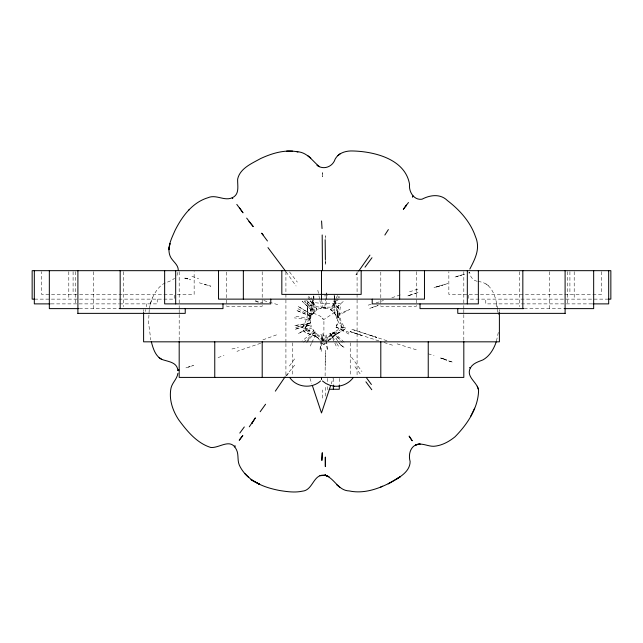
<?xml version="1.0" encoding="UTF-8"?>
<svg xmlns="http://www.w3.org/2000/svg" width="643" height="643" viewBox="0 0 643 643"><rect width="100%" height="100%" fill="white"/><g stroke="black" fill="none" stroke-linecap="round" stroke-linejoin="round"><path stroke-width="0.48" stroke-dasharray="3.21 2.41" d="M311.783 328.034L298.111 333.548L311.333 326.403L310.32 323.525L310.32 319.692L294.301 317.875M295.201 329.256L310.665 325.012L295.483 327.343L310.32 323.525L310.32 319.692M313.792 302.395C310.344 310.481 308.961 319.233 305.771 327.584C311.14 317.658 314.612 306.381 313.8 294.976M325.278 260.23L325.181 265.157L325.326 261.709M322.28 398.13L322.464 389.947M325.229 238.44L325.326 235.78L325.35 238.698M325.117 375.938L325.278 350.58L325.479 366.205M325.205 396.096L325.543 387.343M325.567 340.766L330.381 336.16L342.092 328.718L342.534 327.078L343.659 326.99L345.259 328.059L345.46 327.528C338.74 321.725 339.199 313.012 340.621 305.031L340.026 303.56C329.714 302.676 318.944 304.541 308.793 301.237L307.82 301.76L307.515 303.464L307.772 313.824L307.515 303.464M307.724 308.704C308.238 315.391 306.068 321.653 302.572 327.223C302.62 335.678 314.604 333.082 318.727 338.523M342.446 328.195C336.426 320.616 333.54 310.424 333.91 300.683M328.139 308.632L325.776 308.061L326.813 292.878L324.635 307.933L323.051 307.893L321.621 300.16M313.543 299.188L313.832 295.426M321.162 351.44L322.44 335.107L319.917 350.684L321.484 334.923L319.804 334.513L321.484 334.923M333.757 303.48L334.095 305.843L336.948 309.114L337.326 310.529L325.109 318.775L323.919 319.378L322.931 319.129C320.447 314.347 314.21 314.789 310.874 311.228L311.051 309.082M498.325 332.415L496.468 341.087M328.034 340.822L335.325 334.842L344.849 329.401L345.46 327.528M149.232 309.492L148.549 322.617L150.816 339.89M313.454 297.91L313.68 295.957M336.715 310.955L336.948 309.114M469.671 272.487L468.787 272.921L469.671 272.487C470.041 276.667 472.926 280.469 477.138 281.312M323.831 340.975L323.341 340.211L324.16 338.25L323.381 336.16L323.911 332.712L323.919 319.378L322.119 318.108M149.393 308.648C150.719 299.919 154.593 291.424 161.184 285.428C165.09 281.98 170.821 281.891 174.558 278.234M309.17 318.896L310.288 313.736M313.302 300.144L311.879 304.075L312.972 302.652L311.509 304.903M313.109 300.265L310.665 305.618L320.005 307.241L336.434 307.073L338.162 307.901L338.829 305.345L340.059 305.039M309.524 319.852L311.316 313.712L309.822 318.807M297.99 308.72L311.59 316.34L296.198 310.272L311.059 316.645L310.529 318.422L295.925 316.404M310.529 318.422L311.059 316.645M177.91 272.31L177.01 275.292L177.958 275.55M337.061 324.691L336.611 326.017L337.631 322.842L335.67 328.276L336.217 327.11L350.837 333.13M331.177 383.959L333.05 378.341M150.213 304.404L152.471 297.677M310.231 346.063L311.469 343.442M311.879 342.566L316.42 332.945M311.959 314.765L297.862 306.221L311.879 314.933L313.929 312.128L317.103 309.677L310.408 295.933M335.67 299.252L330.502 309.653L333.934 312.289L335.903 315.271L349.607 309.46L336.474 316.549M336.096 298.384L337.816 294.92M339.432 297.613L339.858 296.777M343.113 327.906L343.659 326.99M357.066 273.098L355.949 274.923L358.167 271.844M337.382 298.874L330.502 309.653L333.934 312.289L335.903 315.271M337.913 298.039L338.974 296.383M331.258 310.135L338.339 299.284M311.879 314.933L313.929 312.128L302.242 301.358L313.768 312.297M286.593 375.906L289.463 371.887M289.398 366.028L294.992 358.368M303.729 328.702L305.361 327.649L307.475 330.349L309.934 331.145L307.475 330.349L305.361 327.649M306.679 342.518L315.255 332.029L312.924 329.666L313.961 330.904L301.848 341.337M285.693 376.099L294.695 365.128M337.784 307.024L337.503 307.362L336.852 306.695L334.923 303.408L334.264 300.836M312.956 313.342L317.103 309.677L311.308 300.394M305.755 328.364L305.473 326.572L306.285 329.296C312.41 332.037 319.627 333.613 322.85 340.412L321.629 338.941L323.357 340.621C329.529 336.434 335.606 330.655 342.534 327.078M327.89 340.999L336.779 333.942L328.211 340.911M307.193 340.621L310.553 337.294M327.737 340.677L332.415 336.241L338.789 332.415M332.399 310.995L344.166 300.659M303.633 342.189L315.255 332.029M324.86 343.836L323.501 344.359L322.127 343.346L323.501 344.359L325.792 343.097M345.315 328.798L335.325 334.842M325.406 339.906L324.41 340.501M189.709 366.534L188.592 367.073L193.527 365.441L184.107 368.463M329.055 334.103L330.462 333.42L336.265 342.647M260.712 343.249L236.954 351.335M262.931 339.85L277.39 334.545M218.049 357.604L223.989 355.458M400.219 294.928L391.008 298.055M378.148 305.529L369.789 308.343L378.052 305.385M433.977 287.566L447.624 283.603L435.351 287.373L442.416 285.018M464.768 274.135L454.513 277.181L461.698 275.035L457.39 276.337M409.543 291.818L419.22 288.651M376.115 302.885L383.493 300.506M368.158 305.152L371.694 304.147M296.061 328.959L302.572 327.223M231.93 348.98L238.376 347.574M310.199 322.899L294.213 325.639L310.32 323.525M327.544 295.82L323.14 295.949M322.834 343.941L324.498 344.174M310.754 305.618L311.204 305.594L310.858 304.983M324.635 307.933L325.776 308.061L321.387 308.093L318.229 309.034L321.387 308.093L319.884 300.57M177.235 294.39L194.146 294.39L194.146 271.659M34.561 299.132L174.333 299.132L174.333 294.39L41.586 294.39L41.586 271.659M608.439 299.132L468.667 299.132L468.667 294.39M50.966 303.882L119.003 303.882M119.638 303.882L157.213 303.882L157.213 299.132M592.034 303.882L485.786 303.882L485.786 299.132M79.29 308.624L118.834 308.624M524.166 308.624L563.71 308.624M328.075 389.264L327.432 389.264L327.432 385.31M323.051 307.893L325.776 308.061M205.953 284.841L204.506 284.544L210.832 286.183L197.457 282.269M478.054 281.521C494.419 282.735 496.766 301.961 498.349 314.765M428.19 353.819L434.049 355.442M263.839 300.586L278.974 304.999M416.278 349.784L395.228 343.282M386.973 340.742L351.665 329.248L376.79 337.406L368.736 334.794M255.303 300.715L262.641 303.022M384.128 342.542L393.725 345.588M448.476 360.884L453.018 362.322L440.616 358.304M378.848 340.911L350.009 331.619M184.951 278.009L190.497 279.85L189.259 279.199M191.935 276.345L198.607 278.612M255.359 301.245L260.962 303.166M314.106 332.407L317.361 334.038M336.217 327.11L350.122 334.746M315.809 336.361L306.116 332.825L303.166 330.574M317.288 337.286L313.736 335.188L318.14 338.234L317.288 337.286L320.238 340.838M340.509 344.873L344.56 347.775L340.509 344.873L338.21 341.674M485.923 283.86L489.178 286.296M344.158 342.164L332.953 331.595L342.309 342.615M304.147 301.093L314.692 311.405L304.854 300.426M336.852 306.695L337.816 307.7L334.802 300.538L335.083 302.652L334.826 300.779M332.343 332.109L340.292 340.541M341.787 327.359L342.301 327.962L340.629 322.931M312.924 329.666L313.961 330.904M306.623 300.233L315.239 310.931M322.585 341.128L319.217 336.811L316.903 334.979L307.82 331.595L306.381 330.349L305.594 327.303M289.479 271.876L297.347 282.1M286.127 271.917L296.069 286.014M351.512 357.17L361.945 371.525M337.503 340.653L335.919 338.467L337.639 340.87M339.6 343.563L340.653 345.018M354.952 366.663L360.707 374.652M307.82 301.76L309.894 303.761L310.248 305.015M308.053 297.363L309.613 299.751M310.135 300.546L316.396 310.103M336.795 343.491L338.901 346.842M308.672 296.174L310.778 299.55M330.462 333.42L334.432 342.213M334.834 343.097L337.213 348.369M341.626 325.503L338.427 316.051L337.326 310.529M309.95 378.341L311.823 383.959M322.698 338.081L323.341 340.211M337.792 321.034L336.715 317.304L337.157 318.856M338.427 316.051L338.845 317.771L337.205 309.797M322.762 333.572L323.381 336.16M317.827 290.226L318.767 294.928M318.952 295.868L319.7 299.63M324.9 335.099L327.464 350.531L326.186 334.963M310.69 309.958L310.874 311.228M334.473 297.934L334.143 295.338L334.681 299.662M334.328 297.034L334.706 299.839M334.191 296.182L334.4 299.558M601.414 271.659L601.414 294.39L448.854 294.39L448.854 271.659M574.199 271.651L574.199 299.132M569.907 271.659L569.907 294.39M567.769 271.651L567.769 303.882M549.725 271.667L549.725 308.624M519.665 271.667L519.665 306.623M499.394 309.596L499.394 311.55M497.288 309.572L497.288 311.469M496.685 303.882L496.685 306.727M463.812 271.667L463.812 304.589M463.812 305.586L463.812 308.576M463.812 309.572L463.812 313.567M463.812 314.564L463.812 340.501M416.375 271.659L416.375 306.253L380.801 306.253L380.801 271.659M357.082 271.667L357.082 342.494M357.082 343.491L357.082 377.409M350.234 342.815L350.234 376.42M339.287 378.397L339.287 384.321M333.363 378.397L333.363 384.321M327.432 378.397L327.432 384.321M292.766 342.815L292.766 376.42M285.918 271.667L285.918 342.494M285.918 343.491L285.918 377.409M262.199 271.659L262.199 306.253L226.625 306.253L226.625 271.659M179.188 271.667L179.188 304.589M179.188 305.586L179.188 308.576M179.188 309.572L179.188 313.567M179.188 314.564L179.188 340.501M146.315 303.882L146.315 306.727M145.712 309.572L145.712 311.469M143.606 309.596L143.606 311.55M123.335 271.667L123.335 306.623M93.275 271.667L93.275 308.624M75.231 271.651L75.231 303.882M73.093 271.659L73.093 294.39M68.801 271.651L68.801 299.132M337.479 315.215L337.462 317.73L338.355 307.145L337.326 316.686L337.599 312.056L337.479 315.215M322.424 174.221L322.328 176.729L322.312 172.629L322.424 174.221M331.515 334.296L328.444 336.683L334.593 331.949L331.515 334.296M410.821 294.864L407.067 296.166L418.665 292.332L410.821 294.864M187.652 278.644L183.665 278.033L187.652 278.644M443.598 358.858L439.716 357.653L446.684 359.967L443.598 358.858M361.398 335.308L350.355 331.627L361.398 335.308"/><path stroke-width="0.96" d="M325.39 259.635L325.157 239.67M322.183 234.96L322.473 270.156M496.211 341.923C493.816 349.012 489.612 356.206 482.869 359.927C478.255 361.76 473.015 363.239 470.403 367.876C465.54 377.337 477.829 382.095 478.577 390.639C478.143 408.329 467.075 424.597 454.995 436.822C448.935 441.733 441.757 445.671 433.864 446.282C427.627 446.515 421.591 442.231 415.434 445.093L420.168 443.951C410.909 444.209 407.919 453.845 410.121 461.481C410.146 470.941 400.935 476.487 393.789 480.811C380.423 488.174 364.782 494.234 349.326 490.947C338.105 490.665 334.633 478.408 325.254 475.29L325.245 474.55L325.045 475.306C313.237 473.248 313.262 490.336 302.387 491.164C294.904 492.811 287.132 491.694 279.657 490.513C272.455 489.114 265.342 487.177 258.743 483.922C242.475 474.976 255.842 482.346 259.611 484.3L258.743 483.922M177.878 373.358C177.179 378.896 172.324 382.545 171.054 387.89C168.707 399.086 172.581 410.628 178.786 419.927C187.113 431.228 196.919 443.14 210.759 447.472C219.761 448.284 230.564 437.393 236.447 449.69C238.899 454.472 237.179 460.083 239.268 464.985C242.274 471.745 247.643 477.13 253.744 481.181M469.832 269.079C475.04 258.84 480.675 248.688 475.466 236.624C470.475 221.948 459.624 209.923 447.48 200.616C440.286 193.447 430.111 194.982 421.969 199.217C413.891 200.471 408.594 191.614 409.559 184.356C405.371 159.159 374.612 151.555 352.886 150.976C346.103 150.647 338.531 152.777 335.124 159.159C332.769 166.794 323.437 170.427 316.991 165.219L319.475 166.722C312.394 161.055 307.322 152.078 296.945 151.708C284.447 149.465 271.804 153.364 260.544 158.596C251.927 163.426 239.992 168.289 237.661 179.076C237.355 185.642 239.96 194.355 232.203 197.779C224.222 201.38 216.096 194.057 207.962 197.731C192.337 202.441 182.009 216.498 175.025 230.483C171.649 238.272 166.706 247.451 170.082 256.051C172.107 261.187 178.264 264.209 178.288 270.173M330.55 385.832L321.5 412.983L312.45 385.832M470.74 416.19L474.63 408.209M405.765 206.202L406.368 205.093L403.338 209.321L408.474 202.513M177.862 370.4L178.81 370.006L177.862 370.4C177.05 361.888 167.863 361.72 161.698 359.349C155.22 355.957 153.074 348.273 151.314 341.722M252.603 422.162L251.823 423.512L255.375 417.87L249.299 426.807M384.852 235.041L388.38 229.583M285.09 376.83L275.333 391.153M369.926 255.126L358.714 271.073M260.166 411.753L265.583 404.222M239.791 433.069L244.308 426.944M365.015 267.175L371.992 257.722M188.841 210.036L189.412 209.385M353.111 377.746C348.819 383.549 341.546 386.869 334.344 386.186M337.832 155.614L340.38 153.597M320.56 380.969C311.863 389.095 296.704 387.504 289.889 377.746M395.783 479.59L400.468 476.559L388.171 483.841L389.867 482.885M380.511 487.153L382.657 486.229M319.892 475.716L325.045 475.306L329.047 476.728L325.254 475.29M34.561 299.132L32.15 299.132L32.15 270.671L610.85 270.671L610.85 299.132L608.439 299.132M50.114 303.882L34.32 303.882L34.32 270.671M592.886 303.882L608.68 303.882L608.68 270.671M78.454 308.624L49.334 308.624L49.334 270.671M119.461 308.624L222.984 308.624L222.984 303.882M523.539 308.624L420.016 308.624L420.016 303.882M564.546 308.624L593.666 308.624L593.666 270.671M77.787 313.366L185.232 313.366L185.232 308.624M565.213 313.366L457.768 313.366L457.768 308.624M329.996 389.264L339.287 389.264L339.287 385.31M286.69 151.089L292.629 151.137M334.151 386.186L329.907 385.286L325.945 383.517L322.44 380.969M296.945 151.708L297.934 151.973M469.462 367.619L470.403 367.876M253.647 481.109L259.611 484.3M159.086 357.629L161.698 359.349M307.828 155.678L310.818 158.082M336.771 484.854L339.769 487.257M244.999 473.778L248.737 477.427M250.031 222.639L249.002 221.489L253.246 226.601L246.671 218.122M263.381 235.209L261.637 233.176L267.448 240.988M366.719 378.148L371.405 384.474M365.915 381.821L371.767 389.722M285.548 271.129L267.962 247.595M232.203 197.779L232.806 198.615M236.801 204.402L243.022 212.817L239.437 207.737M477.283 386.226L478.376 389.2M321.572 220.975L322.047 228.595M565.101 270.671L565.101 313.366M522.831 270.671L522.831 308.624M499.394 312.53L499.394 341.827L143.606 341.827L143.606 312.53M478.352 270.671L478.352 303.882L372.217 303.882L372.217 299.132M467.324 270.671L467.324 303.882M463.812 341.497L463.812 377.409L179.188 377.409L179.188 341.497M428.238 341.827L428.238 377.409M424.468 270.671L424.468 299.132L218.532 299.132L218.532 270.671M399.649 270.671L399.649 299.132M380.801 341.827L380.801 377.409M361.173 270.671L361.173 294.39L281.827 294.39L281.827 270.671M333.363 385.31L333.363 389.264M321.5 270.671L321.5 299.132M321.5 377.409L321.5 379.563M270.783 299.132L270.783 303.882L164.648 303.882L164.648 270.671M262.199 341.827L262.199 377.409M243.351 270.671L243.351 299.132M214.762 341.827L214.762 377.409M175.676 270.671L175.676 303.882M120.169 270.671L120.169 308.624M77.899 270.671L77.899 313.366M325.318 457.205L325.35 466.601L325.318 457.205M322.256 452.873L321.87 460.292L322.256 452.873M169.013 248.6L168.86 249.709L169.945 243.472L169.013 248.6M235.008 445.961L234.55 446.781L235.008 445.961M413.079 196.139L412.581 196.959L413.079 196.139M241.39 437.256L239.22 440.278L242.845 435.624L241.39 437.256M412.131 440.712L409.189 436.195L412.131 440.712"/></g></svg>
